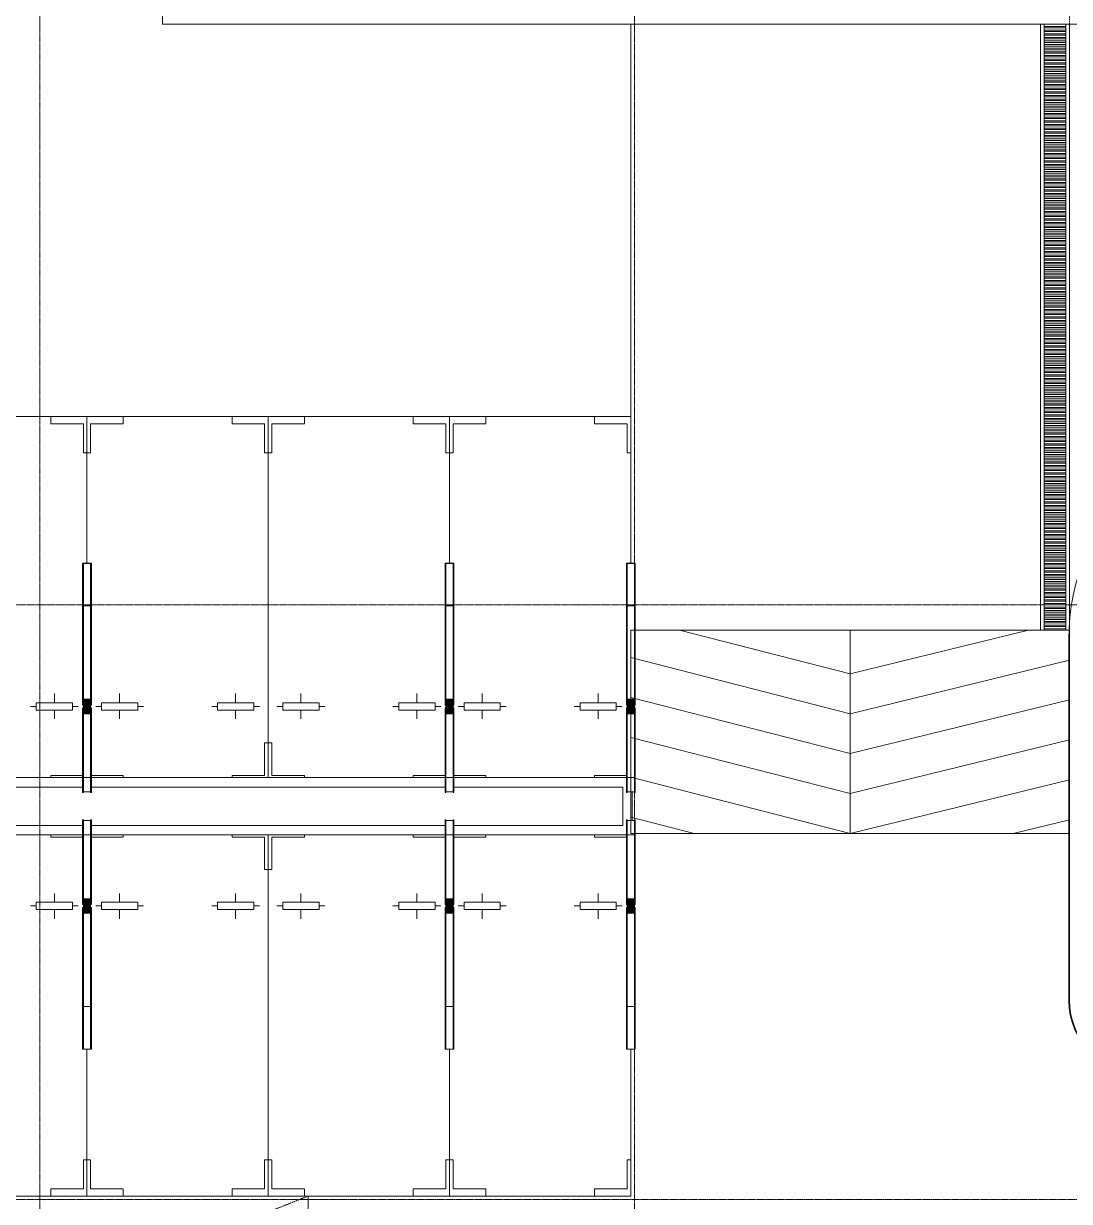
# Model space of a CAD drawing. Header units: millimetres. Extents: x 5356 to 209803, y -16346 to 109894.
# Drawn here: x 83328 to 97753, y 53512 to 69752 of the extents above; entities that cross this region are included whole.
import ezdxf

# ---------------------------------------------------------------- set-up
doc = ezdxf.new("R2010")
doc.units = ezdxf.units.MM
for name, pattern in [('Dash', [6, 3, -3]), ('Grid Line', [22.225, 12.7, -3.175, 3.175, -3.175]), ('IMPORT-Overhead', [3.96875, 2.38125, -1.5875])]:
    doc.linetypes.add(name, pattern=pattern)
for name, color, linetype, lineweight in [('A-AREA-1', 30, 'IMPORT-Overhead', 9), ('A-DETL-THIN', 151, 'Continuous', 9), ('A-FLOR', 192, 'Continuous', 9), ('A-WALL', 113, 'Continuous', 9), ('C-PRKG', 70, 'Continuous', 9), ('C-PRKG-HDLN', 70, 'Dash', 9), ('M-EQPM', 50, 'Continuous', 9), ('S-COLS', 52, 'Continuous', 9), ('S-COLS-3', 9, 'Continuous', 9), ('S-COLS-4', 52, 'Continuous', 18), ('S-GRID-1', 1, 'Grid Line', 9)]:
    doc.layers.add(name, color=color, linetype=linetype, lineweight=lineweight)

# ---------------------------------------------------------------- blocks, each defined once
blk = doc.blocks.new('xe oto1 - xe oto-612721-TKCS_MB ĐỊNH VỊ MỐC TỌA ĐỘ CÔNG TRÌNH')
at = {"layer": 'C-PRKG'}
for p, q in [((-2440, 4950), (-2000, 4950)), ((-2000, 4950), (-2000, 4980)), ((-500, 4980), (-500, 4950)), ((-500, 4950), (-50, 4950)), ((-50, 4950), (-50, 4500)), ((0, 4500), (0, 4980)), ((0, 0), (0, 4980)), ((-50, 4500), (0, 4500)), ((0, 500), (0, 4500)), ((0, 4500), (0, 500)), ((-2050, 4170), (-2050, 4050)), ((-2050, 4170), (-2050, 4050)), ((-450, 4170), (-450, 4050)), ((-450, 4170), (-450, 4050)), ((-2300, 4000), (-2380, 4000)), ((-2300, 4000), (-2380, 4000)), ((-1800, 4050), (-2300, 4050)), ((-2300, 4050), (-2300, 3950)), ((-2300, 3950), (-1800, 3950)), ((-2050, 3950), (-2050, 3820)), ((-2050, 3950), (-2050, 3820)), ((-1800, 3950), (-1800, 4050)), ((-1720, 4000), (-1800, 4000)), ((-1720, 4000), (-1800, 4000)), ((-700, 4000), (-780, 4000)), ((-700, 4000), (-780, 4000)), ((-200, 4050), (-700, 4050)), ((-700, 4050), (-700, 3950)), ((-700, 3950), (-200, 3950)), ((-450, 3950), (-450, 3820)), ((-450, 3950), (-450, 3820)), ((-200, 3950), (-200, 4050)), ((-120, 4000), (-200, 4000)), ((-120, 4000), (-200, 4000)), ((-2500, 2025), (-2500, 0)), ((-2500, 500), (-2500, 2025)), ((-2500, 2025), (-2500, 500)), ((-2450, 500), (-2500, 500)), ((-2500, 500), (-2500, 0)), ((-2450, 100), (-2450, 500)), ((0, 500), (-50, 500)), ((-50, 500), (-50, 100)), ((0, 0), (0, 500)), ((-2500, 0), (-2000, 0)), ((-2500, 0), (0, 0)), ((-2000, 100), (-2450, 100)), ((-2000, 0), (-2000, 100)), ((-500, 100), (-500, 0)), ((-50, 100), (-500, 100)), ((-500, 0), (0, 0))]:
    blk.add_line(p, q, dxfattribs=at)
blk = doc.blocks.new('xe oto1 - xe oto-V166-TKCS_MB ĐỊNH VỊ MỐC TỌA ĐỘ CÔNG TRÌNH')
at = {"layer": 'C-PRKG'}
for p, q in [((-2500, 4980), (-2500, 4500)), ((-2500, 4980), (-2500, 0)), ((-2450, 4500), (-2450, 4950)), ((-2450, 4950), (-2000, 4950)), ((-2000, 4950), (-2000, 4980)), ((-500, 4980), (-500, 4950)), ((-500, 4950), (-60, 4950)), ((-2500, 4500), (-2450, 4500)), ((-2500, 500), (-2500, 4500)), ((-2500, 4500), (-2500, 500)), ((-2050, 4170), (-2050, 4050)), ((-2050, 4170), (-2050, 4050)), ((-450, 4170), (-450, 4050)), ((-450, 4170), (-450, 4050)), ((-2300, 4000), (-2380, 4000)), ((-2300, 4000), (-2380, 4000)), ((-1800, 4050), (-2300, 4050)), ((-2300, 4050), (-2300, 3950)), ((-2300, 3950), (-1800, 3950)), ((-2050, 3950), (-2050, 3820)), ((-2050, 3950), (-2050, 3820)), ((-1800, 3950), (-1800, 4050)), ((-1720, 4000), (-1800, 4000)), ((-1720, 4000), (-1800, 4000)), ((-700, 4000), (-780, 4000)), ((-700, 4000), (-780, 4000)), ((-200, 4050), (-700, 4050)), ((-700, 4050), (-700, 3950)), ((-700, 3950), (-200, 3950)), ((-450, 3950), (-450, 3820)), ((-450, 3950), (-450, 3820)), ((-200, 3950), (-200, 4050)), ((-120, 4000), (-200, 4000)), ((-120, 4000), (-200, 4000)), ((0, 0), (0, 2025)), ((0, 500), (0, 2025)), ((0, 2025), (0, 500)), ((-2450, 500), (-2500, 500)), ((-2500, 500), (-2500, 0)), ((-2450, 100), (-2450, 500)), ((0, 500), (-50, 500)), ((-50, 500), (-50, 100)), ((0, 0), (0, 500)), ((-2500, 0), (-2000, 0)), ((-2500, 0), (0, 0)), ((-2000, 100), (-2450, 100)), ((-2000, 0), (-2000, 100)), ((-500, 100), (-500, 0)), ((-50, 100), (-500, 100)), ((-500, 0), (0, 0))]:
    blk.add_line(p, q, dxfattribs=at)
blk = doc.blocks.new('xe oto1 - xe oto-V167-TKCS_MB ĐỊNH VỊ MỐC TỌA ĐỘ CÔNG TRÌNH')
at = {"layer": 'C-PRKG'}
for p, q in [((-2440, 4950), (-2000, 4950)), ((-2000, 4950), (-2000, 4980)), ((-500, 4980), (-500, 4950)), ((-500, 4950), (-60, 4950)), ((-2050, 4170), (-2050, 4050)), ((-2050, 4170), (-2050, 4050)), ((-450, 4170), (-450, 4050)), ((-450, 4170), (-450, 4050)), ((-2300, 4000), (-2380, 4000)), ((-2300, 4000), (-2380, 4000)), ((-1800, 4050), (-2300, 4050)), ((-2300, 4050), (-2300, 3950)), ((-2300, 3950), (-1800, 3950)), ((-2050, 3950), (-2050, 3820)), ((-2050, 3950), (-2050, 3820)), ((-1800, 3950), (-1800, 4050)), ((-1720, 4000), (-1800, 4000)), ((-1720, 4000), (-1800, 4000)), ((-700, 4000), (-780, 4000)), ((-700, 4000), (-780, 4000)), ((-200, 4050), (-700, 4050)), ((-700, 4050), (-700, 3950)), ((-700, 3950), (-200, 3950)), ((-450, 3950), (-450, 3820)), ((-450, 3950), (-450, 3820)), ((-200, 3950), (-200, 4050)), ((-120, 4000), (-200, 4000)), ((-120, 4000), (-200, 4000)), ((-2500, 2025), (-2500, 0)), ((-2500, 500), (-2500, 2025)), ((-2500, 2025), (-2500, 500)), ((0, 0), (0, 2025)), ((0, 500), (0, 2025)), ((0, 2025), (0, 500)), ((-2450, 500), (-2500, 500)), ((-2500, 500), (-2500, 0)), ((-2450, 100), (-2450, 500)), ((0, 500), (-50, 500)), ((-50, 500), (-50, 100)), ((0, 0), (0, 500)), ((-2500, 0), (-2000, 0)), ((-2500, 0), (0, 0)), ((-2000, 100), (-2450, 100)), ((-2000, 0), (-2000, 100)), ((-500, 100), (-500, 0)), ((-50, 100), (-500, 100)), ((-500, 0), (0, 0))]:
    blk.add_line(p, q, dxfattribs=at)
blk = doc.blocks.new('xe oto1 - xe oto-615462-TKCS_MB ĐỊNH VỊ MỐC TỌA ĐỘ CÔNG TRÌNH')
at = {"layer": 'C-PRKG'}
for p, q in [((-2500, 0), (0, 0)), ((-2500, -2025), (-2500, 0)), ((-500, 0), (0, 0)), ((-500, -100), (-500, 0)), ((0, 0), (0, -500)), ((0, 0), (0, -4980)), ((-2500, 0), (-2000, 0)), ((-2500, -500), (-2500, 0)), ((-2450, -100), (-2450, -500)), ((-2000, -100), (-2450, -100)), ((-2000, 0), (-2000, -100)), ((-50, -100), (-500, -100)), ((-50, -500), (-50, -100)), ((-2450, -500), (-2500, -500)), ((-2500, -500), (-2500, -2025)), ((-2500, -2025), (-2500, -500)), ((0, -500), (-50, -500)), ((0, -500), (0, -4500)), ((0, -4500), (0, -500)), ((-2050, -3950), (-2050, -3820)), ((-2050, -3950), (-2050, -3820)), ((-450, -3950), (-450, -3820)), ((-450, -3950), (-450, -3820)), ((-2300, -4000), (-2380, -4000)), ((-2300, -4000), (-2380, -4000)), ((-2300, -3950), (-1800, -3950)), ((-2300, -4050), (-2300, -3950)), ((-1800, -4050), (-2300, -4050)), ((-2050, -4170), (-2050, -4050)), ((-2050, -4170), (-2050, -4050)), ((-1800, -3950), (-1800, -4050)), ((-1720, -4000), (-1800, -4000)), ((-1720, -4000), (-1800, -4000)), ((-700, -4000), (-780, -4000)), ((-700, -4000), (-780, -4000)), ((-700, -3950), (-200, -3950)), ((-700, -4050), (-700, -3950)), ((-200, -4050), (-700, -4050)), ((-450, -4170), (-450, -4050)), ((-450, -4170), (-450, -4050)), ((-200, -3950), (-200, -4050)), ((-120, -4000), (-200, -4000)), ((-120, -4000), (-200, -4000)), ((-50, -4500), (0, -4500)), ((-50, -4950), (-50, -4500)), ((0, -4500), (0, -4980)), ((-2440, -4950), (-2000, -4950)), ((-2000, -4950), (-2000, -4980)), ((-500, -4950), (-50, -4950)), ((-500, -4980), (-500, -4950))]:
    blk.add_line(p, q, dxfattribs=at)
blk = doc.blocks.new('xe oto1 - xe oto-V168-TKCS_MB ĐỊNH VỊ MỐC TỌA ĐỘ CÔNG TRÌNH')
at = {"layer": 'C-PRKG'}
for p, q in [((-2500, 0), (0, 0)), ((-2500, -4980), (-2500, 0)), ((-500, 0), (0, 0)), ((-500, -100), (-500, 0)), ((0, 0), (0, -500)), ((0, 0), (0, -2025)), ((-2500, 0), (-2000, 0)), ((-2500, -500), (-2500, 0)), ((-2450, -100), (-2450, -500)), ((-2000, -100), (-2450, -100)), ((-2000, 0), (-2000, -100)), ((-50, -100), (-500, -100)), ((-50, -500), (-50, -100)), ((-2450, -500), (-2500, -500)), ((-2500, -500), (-2500, -4500)), ((-2500, -4500), (-2500, -500)), ((0, -500), (-50, -500)), ((0, -500), (0, -2025)), ((0, -2025), (0, -500)), ((-2050, -3950), (-2050, -3820)), ((-2050, -3950), (-2050, -3820)), ((-450, -3950), (-450, -3820)), ((-450, -3950), (-450, -3820)), ((-2300, -4000), (-2380, -4000)), ((-2300, -4000), (-2380, -4000)), ((-2300, -3950), (-1800, -3950)), ((-2300, -4050), (-2300, -3950)), ((-1800, -4050), (-2300, -4050)), ((-2050, -4170), (-2050, -4050)), ((-2050, -4170), (-2050, -4050)), ((-1800, -3950), (-1800, -4050)), ((-1720, -4000), (-1800, -4000)), ((-1720, -4000), (-1800, -4000)), ((-700, -4000), (-780, -4000)), ((-700, -4000), (-780, -4000)), ((-700, -3950), (-200, -3950)), ((-700, -4050), (-700, -3950)), ((-200, -4050), (-700, -4050)), ((-450, -4170), (-450, -4050)), ((-450, -4170), (-450, -4050)), ((-200, -3950), (-200, -4050)), ((-120, -4000), (-200, -4000)), ((-120, -4000), (-200, -4000)), ((-2500, -4500), (-2450, -4500)), ((-2500, -4980), (-2500, -4500)), ((-2450, -4500), (-2450, -4950)), ((-2450, -4950), (-2000, -4950)), ((-2000, -4950), (-2000, -4980)), ((-500, -4950), (-60, -4950)), ((-500, -4980), (-500, -4950))]:
    blk.add_line(p, q, dxfattribs=at)
blk = doc.blocks.new('xe oto1 - xe oto-V169-TKCS_MB ĐỊNH VỊ MỐC TỌA ĐỘ CÔNG TRÌNH')
at = {"layer": 'C-PRKG'}
for p, q in [((-2500, 0), (0, 0)), ((-2500, -2025), (-2500, 0)), ((-500, 0), (0, 0)), ((-500, -100), (-500, 0)), ((0, 0), (0, -500)), ((0, 0), (0, -2025)), ((-2500, 0), (-2000, 0)), ((-2500, -500), (-2500, 0)), ((-2450, -100), (-2450, -500)), ((-2000, -100), (-2450, -100)), ((-2000, 0), (-2000, -100)), ((-50, -100), (-500, -100)), ((-50, -500), (-50, -100)), ((-2450, -500), (-2500, -500)), ((-2500, -500), (-2500, -2025)), ((-2500, -2025), (-2500, -500)), ((0, -500), (-50, -500)), ((0, -500), (0, -2025)), ((0, -2025), (0, -500)), ((-2050, -3950), (-2050, -3820)), ((-2050, -3950), (-2050, -3820)), ((-450, -3950), (-450, -3820)), ((-450, -3950), (-450, -3820)), ((-2300, -4000), (-2380, -4000)), ((-2300, -4000), (-2380, -4000)), ((-2300, -3950), (-1800, -3950)), ((-2300, -4050), (-2300, -3950)), ((-1800, -4050), (-2300, -4050)), ((-2050, -4170), (-2050, -4050)), ((-2050, -4170), (-2050, -4050)), ((-1800, -3950), (-1800, -4050)), ((-1720, -4000), (-1800, -4000)), ((-1720, -4000), (-1800, -4000)), ((-700, -4000), (-780, -4000)), ((-700, -4000), (-780, -4000)), ((-700, -3950), (-200, -3950)), ((-700, -4050), (-700, -3950)), ((-200, -4050), (-700, -4050)), ((-450, -4170), (-450, -4050)), ((-450, -4170), (-450, -4050)), ((-200, -3950), (-200, -4050)), ((-120, -4000), (-200, -4000)), ((-120, -4000), (-200, -4000)), ((-2440, -4950), (-2000, -4950)), ((-2000, -4950), (-2000, -4980)), ((-500, -4950), (-60, -4950)), ((-500, -4980), (-500, -4950))]:
    blk.add_line(p, q, dxfattribs=at)
blk = doc.blocks.new('BAI XE PCCC - BAI XE PCCC-1475173-TKCS_MB ĐỊNH VỊ MỐC TỌA ĐỘ CÔNG TRÌNH')
at = {"layer": 'C-PRKG'}
for p, q in [((15000, 6000), (0, 6000)), ((15000, 10), (15000, 6000))]:
    blk.add_line(p, q, dxfattribs=at)
at = {"layer": 'C-PRKG-HDLN'}
blk.add_line((15000, 6000), (25, 10), dxfattribs=at)
blk = doc.blocks.new('TRỤ ĐỂ XE - TRỤ ĐỂ XE-2599185-TKCS_MB ĐỊNH VỊ MỐC TỌA ĐỘ CÔNG TRÌNH')
at = {"layer": 'S-COLS-3'}
blk.add_hatch(color=256, dxfattribs=at).paths.add_polyline_path([(50, 100), (-50, 100), (-50, -100), (50, -100), (50, 20)])
at = {"layer": 'S-COLS'}
for p, q in [((-60, 961), (-60, 1185)), ((-60, 1185), (-50, 1185)), ((-50, 1185), (-50, 961)), ((-50, 1177), (50, 1177)), ((50, 961), (50, 1185)), ((50, 1185), (60, 1185)), ((60, 1185), (60, 961)), ((50, 978), (-50, 978)), ((-60, 20), (-60, 961)), ((-50, 961), (-60, 961)), ((-50, 961), (-50, 20)), ((50, 20), (50, 961)), ((60, 961), (50, 961)), ((60, 961), (60, 20)), ((-50, 20), (-60, 20)), ((50, 100), (-50, 100)), ((60, 20), (50, 20)), ((-60, -1363), (-60, -20)), ((-50, -20), (-60, -20)), ((-50, -1363), (-50, -20)), ((50, -100), (-50, -100)), ((50, -1363), (50, -20)), ((60, -20), (50, -20)), ((60, -1363), (60, -20)), ((-60, -1966), (-60, -1363)), ((-50, -1363), (-60, -1363)), ((-50, -1966), (-50, -1363)), ((-50, -1388), (50, -1388)), ((50, -1966), (50, -1363)), ((60, -1363), (50, -1363)), ((60, -1966), (60, -1363)), ((-50, -1966), (-60, -1966)), ((-60, -1966), (-60, -1975)), ((-60, -1975), (60, -1975)), ((-50, -1974), (-50, -1966)), ((-50, -1974), (50, -1974)), ((60, -1966), (50, -1966)), ((50, -1974), (50, -1966)), ((60, -1975), (60, -1966))]:
    blk.add_line(p, q, dxfattribs=at)
at = {"layer": 'S-COLS-4'}
for p, q in [((-50, 20), (-50, -20)), ((50, -20), (50, 20))]:
    blk.add_line(p, q, dxfattribs=at)
blk = doc.blocks.new('TRỤ ĐỂ XE - TRỤ ĐỂ XE-2599187-TKCS_MB ĐỊNH VỊ MỐC TỌA ĐỘ CÔNG TRÌNH')
at = {"layer": 'S-COLS-3'}
blk.add_hatch(color=256, dxfattribs=at).paths.add_polyline_path([(-50, 100), (-50, -100), (50, -100), (50, 100)])
at = {"layer": 'S-COLS'}
for p, q in [((60, 1975), (-60, 1975)), ((-60, 1975), (-60, 1966)), ((-60, 1966), (-50, 1966)), ((-60, 1363), (-60, 1966)), ((50, 1974), (-50, 1974)), ((-50, 1966), (-50, 1974)), ((-50, 1363), (-50, 1966)), ((50, 1966), (50, 1974)), ((50, 1966), (60, 1966)), ((50, 1363), (50, 1966)), ((60, 1966), (60, 1975)), ((60, 1363), (60, 1966)), ((-60, 1363), (-50, 1363)), ((-60, 20), (-60, 1363)), ((50, 1388), (-50, 1388)), ((-50, 20), (-50, 1363)), ((50, 1363), (60, 1363)), ((50, 20), (50, 1363)), ((60, 20), (60, 1363)), ((-60, 20), (-50, 20)), ((-50, 100), (50, 100)), ((50, 20), (60, 20)), ((-60, -961), (-60, -20)), ((-60, -20), (-50, -20)), ((-50, -20), (-50, -961)), ((-50, -100), (50, -100)), ((50, -961), (50, -20)), ((50, -20), (60, -20)), ((60, -20), (60, -961)), ((-60, -1185), (-60, -961)), ((-60, -961), (-50, -961)), ((-50, -961), (-50, -1185)), ((50, -1185), (50, -961)), ((50, -961), (60, -961)), ((60, -961), (60, -1185)), ((-50, -978), (50, -978)), ((-50, -1185), (-60, -1185)), ((50, -1177), (-50, -1177)), ((60, -1185), (50, -1185))]:
    blk.add_line(p, q, dxfattribs=at)
at = {"layer": 'S-COLS-4'}
for p, q in [((-50, -20), (-50, 20)), ((50, 20), (50, -20))]:
    blk.add_line(p, q, dxfattribs=at)
blk = doc.blocks.new('THOAT NUOC 300 - w300-4726151-TKCS_MB ĐỊNH VỊ MỐC TỌA ĐỘ CÔNG TRÌNH')
at = {"layer": 'M-EQPM'}
for p, q in [((-4187, 150), (-4187, 200)), ((4167, 200), (-4187, 200)), ((-4187, -150), (-4187, 150)), ((-4167, 150), (-4187, 150)), ((-4187, 150), (4167, 150)), ((-4167, 150), (-4167, -150)), ((-4137, -150), (-4137, 150)), ((-4117, 150), (-4137, 150)), ((-4117, 150), (-4117, -150)), ((-4087, -150), (-4087, 150)), ((-4067, 150), (-4087, 150)), ((-4067, 150), (-4067, -150)), ((-4037, -150), (-4037, 150)), ((-4017, 150), (-4037, 150)), ((-4017, 150), (-4017, -150)), ((-3987, -150), (-3987, 150)), ((-3967, 150), (-3987, 150)), ((-3967, 150), (-3967, -150)), ((-3937, -150), (-3937, 150)), ((-3917, 150), (-3937, 150)), ((-3917, 150), (-3917, -150)), ((-3887, -150), (-3887, 150)), ((-3867, 150), (-3887, 150)), ((-3867, 150), (-3867, -150)), ((-3837, -150), (-3837, 150)), ((-3817, 150), (-3837, 150)), ((-3817, 150), (-3817, -150)), ((-3787, -150), (-3787, 150)), ((-3767, 150), (-3787, 150)), ((-3767, 150), (-3767, -150)), ((-3737, -150), (-3737, 150)), ((-3717, 150), (-3737, 150)), ((-3717, 150), (-3717, -150)), ((-3687, -150), (-3687, 150)), ((-3667, 150), (-3687, 150)), ((-3667, 150), (-3667, -150)), ((-3637, -150), (-3637, 150)), ((-3617, 150), (-3637, 150)), ((-3617, 150), (-3617, -150)), ((-3587, -150), (-3587, 150)), ((-3567, 150), (-3587, 150)), ((-3567, 150), (-3567, -150)), ((-3537, -150), (-3537, 150)), ((-3517, 150), (-3537, 150)), ((-3517, 150), (-3517, -150)), ((-3487, -150), (-3487, 150)), ((-3467, 150), (-3487, 150)), ((-3467, 150), (-3467, -150)), ((-3437, -150), (-3437, 150)), ((-3417, 150), (-3437, 150)), ((-3417, 150), (-3417, -150)), ((-3387, -150), (-3387, 150)), ((-3367, 150), (-3387, 150)), ((-3367, 150), (-3367, -150)), ((-3337, -150), (-3337, 150)), ((-3317, 150), (-3337, 150)), ((-3317, 150), (-3317, -150)), ((-3287, -150), (-3287, 150)), ((-3267, 150), (-3287, 150)), ((-3267, 150), (-3267, -150)), ((-3237, -150), (-3237, 150)), ((-3217, 150), (-3237, 150)), ((-3217, 150), (-3217, -150)), ((-3187, -150), (-3187, 150)), ((-3167, 150), (-3187, 150)), ((-3167, 150), (-3167, -150)), ((-3137, -150), (-3137, 150)), ((-3117, 150), (-3137, 150)), ((-3117, 150), (-3117, -150)), ((-3087, -150), (-3087, 150)), ((-3067, 150), (-3087, 150)), ((-3067, 150), (-3067, -150)), ((-3037, -150), (-3037, 150)), ((-3017, 150), (-3037, 150)), ((-3017, 150), (-3017, -150)), ((-2987, -150), (-2987, 150)), ((-2967, 150), (-2987, 150)), ((-2967, 150), (-2967, -150)), ((-2937, -150), (-2937, 150)), ((-2917, 150), (-2937, 150)), ((-2917, 150), (-2917, -150)), ((-2887, -150), (-2887, 150)), ((-2867, 150), (-2887, 150)), ((-2867, 150), (-2867, -150)), ((-2836, -150), (-2836, 150)), ((-2816, 150), (-2836, 150)), ((-2816, 150), (-2816, -150)), ((-2786, -150), (-2786, 150)), ((-2766, 150), (-2786, 150)), ((-2766, 150), (-2766, -150)), ((-2736, -150), (-2736, 150)), ((-2716, 150), (-2736, 150)), ((-2716, 150), (-2716, -150)), ((-2686, -150), (-2686, 150)), ((-2666, 150), (-2686, 150)), ((-2666, 150), (-2666, -150)), ((-2636, -150), (-2636, 150)), ((-2616, 150), (-2636, 150)), ((-2616, 150), (-2616, -150)), ((-2586, -150), (-2586, 150)), ((-2566, 150), (-2586, 150)), ((-2566, 150), (-2566, -150)), ((-2536, -150), (-2536, 150)), ((-2516, 150), (-2536, 150)), ((-2516, 150), (-2516, -150)), ((-2486, -150), (-2486, 150)), ((-2466, 150), (-2486, 150)), ((-2466, 150), (-2466, -150)), ((-2436, -150), (-2436, 150)), ((-2416, 150), (-2436, 150)), ((-2416, 150), (-2416, -150)), ((-2386, -150), (-2386, 150)), ((-2366, 150), (-2386, 150)), ((-2366, 150), (-2366, -150)), ((-2336, -150), (-2336, 150)), ((-2316, 150), (-2336, 150)), ((-2316, 150), (-2316, -150)), ((-2286, -150), (-2286, 150)), ((-2266, 150), (-2286, 150)), ((-2266, 150), (-2266, -150)), ((-2236, -150), (-2236, 150)), ((-2216, 150), (-2236, 150)), ((-2216, 150), (-2216, -150)), ((-2186, -150), (-2186, 150)), ((-2166, 150), (-2186, 150)), ((-2166, 150), (-2166, -150)), ((-2136, -150), (-2136, 150)), ((-2116, 150), (-2136, 150)), ((-2116, 150), (-2116, -150)), ((-2086, -150), (-2086, 150)), ((-2066, 150), (-2086, 150)), ((-2066, 150), (-2066, -150)), ((-2036, -150), (-2036, 150)), ((-2016, 150), (-2036, 150)), ((-2016, 150), (-2016, -150)), ((-1986, -150), (-1986, 150)), ((-1966, 150), (-1986, 150)), ((-1966, 150), (-1966, -150)), ((-1936, -150), (-1936, 150)), ((-1916, 150), (-1936, 150)), ((-1916, 150), (-1916, -150)), ((-1886, -150), (-1886, 150)), ((-1866, 150), (-1886, 150)), ((-1866, 150), (-1866, -150)), ((-1836, -150), (-1836, 150)), ((-1816, 150), (-1836, 150)), ((-1816, 150), (-1816, -150)), ((-1786, -150), (-1786, 150)), ((-1766, 150), (-1786, 150)), ((-1766, 150), (-1766, -150)), ((-1736, -150), (-1736, 150)), ((-1716, 150), (-1736, 150)), ((-1716, 150), (-1716, -150)), ((-1686, -150), (-1686, 150)), ((-1666, 150), (-1686, 150)), ((-1666, 150), (-1666, -150)), ((-1636, -150), (-1636, 150)), ((-1616, 150), (-1636, 150)), ((-1616, 150), (-1616, -150)), ((-1586, -150), (-1586, 150)), ((-1566, 150), (-1586, 150)), ((-1566, 150), (-1566, -150)), ((-1536, -150), (-1536, 150)), ((-1516, 150), (-1536, 150)), ((-1516, 150), (-1516, -150)), ((-1486, -150), (-1486, 150)), ((-1466, 150), (-1486, 150)), ((-1466, 150), (-1466, -150)), ((-1436, -150), (-1436, 150)), ((-1416, 150), (-1436, 150)), ((-1416, 150), (-1416, -150)), ((-1386, -150), (-1386, 150)), ((-1366, 150), (-1386, 150)), ((-1366, 150), (-1366, -150)), ((-1336, -150), (-1336, 150)), ((-1316, 150), (-1336, 150)), ((-1316, 150), (-1316, -150)), ((-1286, -150), (-1286, 150)), ((-1266, 150), (-1286, 150)), ((-1266, 150), (-1266, -150)), ((-1236, -150), (-1236, 150)), ((-1216, 150), (-1236, 150)), ((-1216, 150), (-1216, -150)), ((-1186, -150), (-1186, 150)), ((-1166, 150), (-1186, 150)), ((-1166, 150), (-1166, -150)), ((-1136, -150), (-1136, 150)), ((-1116, 150), (-1136, 150)), ((-1116, 150), (-1116, -150)), ((-1086, -150), (-1086, 150)), ((-1066, 150), (-1086, 150)), ((-1066, 150), (-1066, -150)), ((-1036, -150), (-1036, 150)), ((-1016, 150), (-1036, 150)), ((-1016, 150), (-1016, -150)), ((-986, -150), (-986, 150)), ((-966, 150), (-986, 150)), ((-966, 150), (-966, -150)), ((-935, -150), (-935, 150)), ((-915, 150), (-935, 150)), ((-915, 150), (-915, -150)), ((-885, -150), (-885, 150)), ((-865, 150), (-885, 150)), ((-865, 150), (-865, -150)), ((-835, -150), (-835, 150)), ((-815, 150), (-835, 150)), ((-815, 150), (-815, -150)), ((-785, -150), (-785, 150)), ((-765, 150), (-785, 150)), ((-765, 150), (-765, -150)), ((-735, -150), (-735, 150)), ((-715, 150), (-735, 150)), ((-715, 150), (-715, -150)), ((-685, -150), (-685, 150)), ((-665, 150), (-685, 150)), ((-665, 150), (-665, -150)), ((-635, -150), (-635, 150)), ((-615, 150), (-635, 150)), ((-615, 150), (-615, -150)), ((-585, -150), (-585, 150)), ((-565, 150), (-585, 150)), ((-565, 150), (-565, -150)), ((-535, -150), (-535, 150)), ((-515, 150), (-535, 150)), ((-515, 150), (-515, -150)), ((-485, -150), (-485, 150)), ((-465, 150), (-485, 150)), ((-465, 150), (-465, -150)), ((-435, -150), (-435, 150)), ((-415, 150), (-435, 150)), ((-415, 150), (-415, -150)), ((-385, -150), (-385, 150)), ((-365, 150), (-385, 150)), ((-365, 150), (-365, -150)), ((-335, -150), (-335, 150)), ((-315, 150), (-335, 150)), ((-315, 150), (-315, -150)), ((-285, -150), (-285, 150)), ((-265, 150), (-285, 150)), ((-265, 150), (-265, -150)), ((-235, -150), (-235, 150)), ((-215, 150), (-235, 150)), ((-215, 150), (-215, -150)), ((-185, -150), (-185, 150)), ((-165, 150), (-185, 150)), ((-165, 150), (-165, -150)), ((-135, -150), (-135, 150)), ((-115, 150), (-135, 150)), ((-115, 150), (-115, -150)), ((-85, -150), (-85, 150)), ((-65, 150), (-85, 150)), ((-65, 150), (-65, -150)), ((-35, -150), (-35, 150)), ((-15, 150), (-35, 150)), ((-15, 150), (-15, -150)), ((15, -150), (15, 150)), ((35, 150), (15, 150)), ((35, 150), (35, -150)), ((65, -150), (65, 150)), ((85, 150), (65, 150)), ((85, 150), (85, -150)), ((115, -150), (115, 150)), ((135, 150), (115, 150)), ((135, 150), (135, -150)), ((165, -150), (165, 150)), ((185, 150), (165, 150)), ((185, 150), (185, -150)), ((215, -150), (215, 150)), ((235, 150), (215, 150)), ((235, 150), (235, -150)), ((265, -150), (265, 150)), ((285, 150), (265, 150)), ((285, 150), (285, -150)), ((315, -150), (315, 150)), ((335, 150), (315, 150)), ((335, 150), (335, -150)), ((365, -150), (365, 150)), ((385, 150), (365, 150)), ((385, 150), (385, -150)), ((415, -150), (415, 150)), ((435, 150), (415, 150)), ((435, 150), (435, -150)), ((465, -150), (465, 150)), ((485, 150), (465, 150)), ((485, 150), (485, -150)), ((515, -150), (515, 150)), ((535, 150), (515, 150)), ((535, 150), (535, -150)), ((565, -150), (565, 150)), ((585, 150), (565, 150)), ((585, 150), (585, -150)), ((615, -150), (615, 150)), ((635, 150), (615, 150)), ((635, 150), (635, -150)), ((665, -150), (665, 150)), ((685, 150), (665, 150)), ((685, 150), (685, -150)), ((715, -150), (715, 150)), ((735, 150), (715, 150)), ((735, 150), (735, -150)), ((765, -150), (765, 150)), ((785, 150), (765, 150)), ((785, 150), (785, -150)), ((815, -150), (815, 150)), ((835, 150), (815, 150)), ((835, 150), (835, -150)), ((865, -150), (865, 150)), ((885, 150), (865, 150)), ((885, 150), (885, -150)), ((915, -150), (915, 150)), ((935, 150), (915, 150)), ((935, 150), (935, -150)), ((966, -150), (966, 150)), ((986, 150), (966, 150)), ((986, 150), (986, -150)), ((1016, -150), (1016, 150)), ((1036, 150), (1016, 150)), ((1036, 150), (1036, -150)), ((1066, -150), (1066, 150)), ((1086, 150), (1066, 150)), ((1086, 150), (1086, -150)), ((1116, -150), (1116, 150)), ((1136, 150), (1116, 150)), ((1136, 150), (1136, -150)), ((1166, -150), (1166, 150)), ((1186, 150), (1166, 150)), ((1186, 150), (1186, -150)), ((1216, -150), (1216, 150)), ((1236, 150), (1216, 150)), ((1236, 150), (1236, -150)), ((1266, -150), (1266, 150)), ((1286, 150), (1266, 150)), ((1286, 150), (1286, -150)), ((1316, -150), (1316, 150)), ((1336, 150), (1316, 150)), ((1336, 150), (1336, -150)), ((1366, -150), (1366, 150)), ((1386, 150), (1366, 150)), ((1386, 150), (1386, -150)), ((1416, -150), (1416, 150)), ((1436, 150), (1416, 150)), ((1436, 150), (1436, -150)), ((1466, -150), (1466, 150)), ((1486, 150), (1466, 150)), ((1486, 150), (1486, -150)), ((1516, -150), (1516, 150)), ((1536, 150), (1516, 150)), ((1536, 150), (1536, -150)), ((1566, -150), (1566, 150)), ((1586, 150), (1566, 150)), ((1586, 150), (1586, -150)), ((1616, -150), (1616, 150)), ((1636, 150), (1616, 150)), ((1636, 150), (1636, -150)), ((1666, -150), (1666, 150)), ((1686, 150), (1666, 150)), ((1686, 150), (1686, -150)), ((1716, -150), (1716, 150)), ((1736, 150), (1716, 150)), ((1736, 150), (1736, -150)), ((1766, -150), (1766, 150)), ((1786, 150), (1766, 150)), ((1786, 150), (1786, -150)), ((1816, -150), (1816, 150)), ((1836, 150), (1816, 150)), ((1836, 150), (1836, -150)), ((1866, -150), (1866, 150)), ((1886, 150), (1866, 150)), ((1886, 150), (1886, -150)), ((1916, -150), (1916, 150)), ((1936, 150), (1916, 150)), ((1936, 150), (1936, -150)), ((1966, -150), (1966, 150)), ((1986, 150), (1966, 150)), ((1986, 150), (1986, -150)), ((2016, -150), (2016, 150)), ((2036, 150), (2016, 150)), ((2036, 150), (2036, -150)), ((2066, -150), (2066, 150)), ((2086, 150), (2066, 150)), ((2086, 150), (2086, -150)), ((2116, -150), (2116, 150)), ((2136, 150), (2116, 150)), ((2136, 150), (2136, -150)), ((2166, -150), (2166, 150)), ((2186, 150), (2166, 150)), ((2186, 150), (2186, -150)), ((2216, -150), (2216, 150)), ((2236, 150), (2216, 150)), ((2236, 150), (2236, -150)), ((2266, -150), (2266, 150)), ((2286, 150), (2266, 150)), ((2286, 150), (2286, -150)), ((2316, -150), (2316, 150)), ((2336, 150), (2316, 150)), ((2336, 150), (2336, -150)), ((2366, -150), (2366, 150)), ((2386, 150), (2366, 150)), ((2386, 150), (2386, -150)), ((2416, -150), (2416, 150)), ((2436, 150), (2416, 150)), ((2436, 150), (2436, -150)), ((2466, -150), (2466, 150)), ((2486, 150), (2466, 150)), ((2486, 150), (2486, -150)), ((2516, -150), (2516, 150)), ((2536, 150), (2516, 150)), ((2536, 150), (2536, -150)), ((2566, -150), (2566, 150)), ((2586, 150), (2566, 150)), ((2586, 150), (2586, -150)), ((2616, -150), (2616, 150)), ((2636, 150), (2616, 150)), ((2636, 150), (2636, -150)), ((2666, -150), (2666, 150)), ((2686, 150), (2666, 150)), ((2686, 150), (2686, -150)), ((2716, -150), (2716, 150)), ((2736, 150), (2716, 150)), ((2736, 150), (2736, -150)), ((2766, -150), (2766, 150)), ((2786, 150), (2766, 150)), ((2786, 150), (2786, -150)), ((2816, -150), (2816, 150)), ((2836, 150), (2816, 150)), ((2836, 150), (2836, -150)), ((2867, -150), (2867, 150)), ((2887, 150), (2867, 150)), ((2887, 150), (2887, -150)), ((2917, -150), (2917, 150)), ((2937, 150), (2917, 150)), ((2937, 150), (2937, -150)), ((2967, -150), (2967, 150)), ((2987, 150), (2967, 150)), ((2987, 150), (2987, -150)), ((3017, -150), (3017, 150)), ((3037, 150), (3017, 150)), ((3037, 150), (3037, -150)), ((3067, -150), (3067, 150)), ((3087, 150), (3067, 150)), ((3087, 150), (3087, -150)), ((3117, -150), (3117, 150)), ((3137, 150), (3117, 150)), ((3137, 150), (3137, -150)), ((3167, -150), (3167, 150)), ((3187, 150), (3167, 150)), ((3187, 150), (3187, -150)), ((3217, -150), (3217, 150)), ((3237, 150), (3217, 150)), ((3237, 150), (3237, -150)), ((3267, -150), (3267, 150)), ((3287, 150), (3267, 150)), ((3287, 150), (3287, -150)), ((3317, -150), (3317, 150)), ((3337, 150), (3317, 150)), ((3337, 150), (3337, -150)), ((3367, -150), (3367, 150)), ((3387, 150), (3367, 150)), ((3387, 150), (3387, -150)), ((3417, -150), (3417, 150)), ((3437, 150), (3417, 150)), ((3437, 150), (3437, -150)), ((3467, -150), (3467, 150)), ((3487, 150), (3467, 150)), ((3487, 150), (3487, -150)), ((3517, -150), (3517, 150)), ((3537, 150), (3517, 150)), ((3537, 150), (3537, -150)), ((3567, -150), (3567, 150)), ((3587, 150), (3567, 150)), ((3587, 150), (3587, -150)), ((3617, -150), (3617, 150)), ((3637, 150), (3617, 150)), ((3637, 150), (3637, -150)), ((3667, -150), (3667, 150)), ((3687, 150), (3667, 150)), ((3687, 150), (3687, -150)), ((3717, -150), (3717, 150)), ((3737, 150), (3717, 150)), ((3737, 150), (3737, -150)), ((3767, -150), (3767, 150)), ((3787, 150), (3767, 150)), ((3787, 150), (3787, -150)), ((3817, -150), (3817, 150)), ((3837, 150), (3817, 150)), ((3837, 150), (3837, -150)), ((3867, -150), (3867, 150)), ((3887, 150), (3867, 150)), ((3887, 150), (3887, -150)), ((3917, -150), (3917, 150)), ((3937, 150), (3917, 150)), ((3937, 150), (3937, -150)), ((3967, -150), (3967, 150)), ((3987, 150), (3967, 150)), ((3987, 150), (3987, -150)), ((4017, -150), (4017, 150)), ((4037, 150), (4017, 150)), ((4037, 150), (4037, -150)), ((4067, -150), (4067, 150)), ((4087, 150), (4067, 150)), ((4087, 150), (4087, -150)), ((4117, -150), (4117, 150)), ((4137, 150), (4117, 150)), ((4137, 150), (4137, -150)), ((-4187, -150), (-4167, -150)), ((-4187, -194), (-4187, -150)), ((-4187, -150), (4167, -150)), ((-4137, -150), (-4117, -150)), ((-4087, -150), (-4067, -150)), ((-4037, -150), (-4017, -150)), ((-3987, -150), (-3967, -150)), ((-3937, -150), (-3917, -150)), ((-3887, -150), (-3867, -150)), ((-3837, -150), (-3817, -150)), ((-3787, -150), (-3767, -150)), ((-3737, -150), (-3717, -150)), ((-3687, -150), (-3667, -150)), ((-3637, -150), (-3617, -150)), ((-3587, -150), (-3567, -150)), ((-3537, -150), (-3517, -150)), ((-3487, -150), (-3467, -150)), ((-3437, -150), (-3417, -150)), ((-3387, -150), (-3367, -150)), ((-3337, -150), (-3317, -150)), ((-3287, -150), (-3267, -150)), ((-3237, -150), (-3217, -150)), ((-3187, -150), (-3167, -150)), ((-3137, -150), (-3117, -150)), ((-3087, -150), (-3067, -150)), ((-3037, -150), (-3017, -150)), ((-2987, -150), (-2967, -150)), ((-2937, -150), (-2917, -150)), ((-2887, -150), (-2867, -150)), ((-2836, -150), (-2816, -150)), ((-2786, -150), (-2766, -150)), ((-2736, -150), (-2716, -150)), ((-2686, -150), (-2666, -150)), ((-2636, -150), (-2616, -150)), ((-2586, -150), (-2566, -150)), ((-2536, -150), (-2516, -150)), ((-2486, -150), (-2466, -150)), ((-2436, -150), (-2416, -150)), ((-2386, -150), (-2366, -150)), ((-2336, -150), (-2316, -150)), ((-2286, -150), (-2266, -150)), ((-2236, -150), (-2216, -150)), ((-2186, -150), (-2166, -150)), ((-2136, -150), (-2116, -150)), ((-2086, -150), (-2066, -150)), ((-2036, -150), (-2016, -150)), ((-1986, -150), (-1966, -150)), ((-1936, -150), (-1916, -150)), ((-1886, -150), (-1866, -150)), ((-1836, -150), (-1816, -150)), ((-1786, -150), (-1766, -150)), ((-1736, -150), (-1716, -150)), ((-1686, -150), (-1666, -150)), ((-1636, -150), (-1616, -150)), ((-1586, -150), (-1566, -150)), ((-1536, -150), (-1516, -150)), ((-1486, -150), (-1466, -150)), ((-1436, -150), (-1416, -150)), ((-1386, -150), (-1366, -150)), ((-1336, -150), (-1316, -150)), ((-1286, -150), (-1266, -150)), ((-1236, -150), (-1216, -150)), ((-1186, -150), (-1166, -150)), ((-1136, -150), (-1116, -150)), ((-1086, -150), (-1066, -150)), ((-1036, -150), (-1016, -150)), ((-986, -150), (-966, -150)), ((-935, -150), (-915, -150)), ((-885, -150), (-865, -150)), ((-835, -150), (-815, -150)), ((-785, -150), (-765, -150)), ((-735, -150), (-715, -150)), ((-685, -150), (-665, -150)), ((-635, -150), (-615, -150)), ((-585, -150), (-565, -150)), ((-535, -150), (-515, -150)), ((-485, -150), (-465, -150)), ((-435, -150), (-415, -150)), ((-385, -150), (-365, -150)), ((-335, -150), (-315, -150)), ((-285, -150), (-265, -150)), ((-235, -150), (-215, -150)), ((-185, -150), (-165, -150)), ((-135, -150), (-115, -150)), ((-85, -150), (-65, -150)), ((-35, -150), (-15, -150)), ((15, -150), (35, -150)), ((65, -150), (85, -150)), ((115, -150), (135, -150)), ((165, -150), (185, -150)), ((215, -150), (235, -150)), ((265, -150), (285, -150)), ((315, -150), (335, -150)), ((365, -150), (385, -150)), ((415, -150), (435, -150)), ((465, -150), (485, -150)), ((515, -150), (535, -150)), ((565, -150), (585, -150)), ((615, -150), (635, -150)), ((665, -150), (685, -150)), ((715, -150), (735, -150)), ((765, -150), (785, -150)), ((815, -150), (835, -150)), ((865, -150), (885, -150)), ((915, -150), (935, -150)), ((966, -150), (986, -150)), ((1016, -150), (1036, -150)), ((1066, -150), (1086, -150)), ((1116, -150), (1136, -150)), ((1166, -150), (1186, -150)), ((1216, -150), (1236, -150)), ((1266, -150), (1286, -150)), ((1316, -150), (1336, -150)), ((1366, -150), (1386, -150)), ((1416, -150), (1436, -150)), ((1466, -150), (1486, -150)), ((1516, -150), (1536, -150)), ((1566, -150), (1586, -150)), ((1616, -150), (1636, -150)), ((1666, -150), (1686, -150)), ((1716, -150), (1736, -150)), ((1766, -150), (1786, -150)), ((1816, -150), (1836, -150)), ((1866, -150), (1886, -150)), ((1916, -150), (1936, -150)), ((1966, -150), (1986, -150)), ((2016, -150), (2036, -150)), ((2066, -150), (2086, -150)), ((2116, -150), (2136, -150)), ((2166, -150), (2186, -150)), ((2216, -150), (2236, -150)), ((2266, -150), (2286, -150)), ((2316, -150), (2336, -150)), ((2366, -150), (2386, -150)), ((2416, -150), (2436, -150)), ((2466, -150), (2486, -150)), ((2516, -150), (2536, -150)), ((2566, -150), (2586, -150)), ((2616, -150), (2636, -150)), ((2666, -150), (2686, -150)), ((2716, -150), (2736, -150)), ((2766, -150), (2786, -150)), ((2816, -150), (2836, -150)), ((2867, -150), (2887, -150)), ((2917, -150), (2937, -150)), ((2967, -150), (2987, -150)), ((3017, -150), (3037, -150)), ((3067, -150), (3087, -150)), ((3117, -150), (3137, -150)), ((3167, -150), (3187, -150)), ((3217, -150), (3237, -150)), ((3267, -150), (3287, -150)), ((3317, -150), (3337, -150)), ((3367, -150), (3387, -150)), ((3417, -150), (3437, -150)), ((3467, -150), (3487, -150)), ((3517, -150), (3537, -150)), ((3567, -150), (3587, -150)), ((3617, -150), (3637, -150)), ((3667, -150), (3687, -150)), ((3717, -150), (3737, -150)), ((3767, -150), (3787, -150)), ((3817, -150), (3837, -150)), ((3867, -150), (3887, -150)), ((3917, -150), (3937, -150)), ((3967, -150), (3987, -150)), ((4017, -150), (4037, -150)), ((4067, -150), (4087, -150)), ((4117, -150), (4137, -150)), ((4167, -200), (-4084, -200))]:
    blk.add_line(p, q, dxfattribs=at)

msp = doc.modelspace()

# ---------------------------------------------------------------- linework, layer by layer
at = {"layer": 'A-AREA-1'}
msp.add_line((97752.6, 61387.5), (97752.6, 73436.3), dxfattribs=at)
at = {"layer": 'A-DETL-THIN'}
for p, q in [((91702.6, 61387.5), (97752.6, 61387.5)), ((91702.6, 58586.3), (91702.6, 61387.5)), ((94727.6, 60786.3), (92375.5, 61387.5)), ((94727.6, 61387.5), (94727.6, 58586.3)), ((94727.6, 60786.3), (97187.6, 61387.5)), ((97752.6, 61387.5), (97752.6, 58586.3)), ((94727.6, 60236.3), (91702.6, 61009.6)), ((94727.6, 60236.3), (97752.6, 60975.6)), ((94727.6, 59686.3), (91702.6, 60459.6)), ((94727.6, 59686.3), (97752.6, 60425.6)), ((94727.6, 59136.3), (91702.6, 59909.6)), ((94727.6, 59136.3), (97752.6, 59875.6)), ((94727.6, 58586.3), (91702.6, 59359.6)), ((94727.6, 58586.3), (97752.6, 59325.6)), ((92575.8, 58586.3), (91702.6, 58809.6)), ((96978.1, 58586.3), (97752.6, 58775.6)), ((97752.6, 58586.3), (91702.6, 58586.3))]:
    msp.add_line(p, q, dxfattribs=at)
at = {"layer": 'A-FLOR'}
for p, q in [((85242.6, 69741.9), (85242.6, 74936.3)), ((85242.6, 69741.9), (97852.6, 69741.9)), ((91702.6, 64335.3), (91702.6, 69741.9)), ((91702.6, 69741.9), (91702.6, 64335.3)), ((97402.6, 61387.5), (97402.6, 69741.9)), ((97702.6, 69741.9), (97702.6, 61387.5)), ((97752.6, 61490.5), (97752.6, 69741.9)), ((91702.6, 62310.2), (91702.6, 63835.3)), ((91702.6, 63835.3), (91702.6, 62310.2)), ((91762.6, 61387.5), (97746.6, 61387.5)), ((84142.6, 59355.3), (79262.6, 59355.3)), ((89142.6, 59355.3), (84262.6, 59355.3)), ((91642.6, 59355.3), (89262.6, 59355.3)), ((79262.6, 59225.3), (84142.6, 59225.3)), ((84262.6, 59225.3), (89142.6, 59225.3)), ((89262.6, 59225.3), (91592.6, 59225.3)), ((91592.6, 59225.3), (91592.6, 58696.3)), ((91722.6, 58763.8), (91722.6, 59157.9)), ((84142.6, 58696.3), (79262.6, 58696.3)), ((89142.6, 58696.3), (84262.6, 58696.3)), ((91592.6, 58696.3), (89262.6, 58696.3)), ((79262.6, 58566.3), (84142.6, 58566.3)), ((84262.6, 58566.3), (89142.6, 58566.3)), ((89262.6, 58566.3), (91642.6, 58566.3)), ((91762.6, 58586.3), (97742.6, 58586.3))]:
    msp.add_line(p, q, dxfattribs=at)
at = {"layer": 'A-WALL'}
for p, q in [((97742.6, 56286.3), (97742.6, 61258.6)), ((97752.6, 56286.3), (97752.6, 61258.6))]:
    msp.add_line(p, q, dxfattribs=at)
for centre, radius, start, end in [((100752.6, 61258.6), 3010, 90, 180), ((98752.6, 56286.3), 1010, 180, 270), ((98752.6, 56286.3), 1000, 180, 270), ((98752.6, 56286.3), 1000, 180, 270)]:
    msp.add_arc(centre, radius, start, end, dxfattribs=at)
at = {"layer": 'S-GRID-1'}
for p, q in [((83552.6, 20960.6), (83552.6, 80482.7)), ((91752.6, 20960.6), (91752.6, 80482.7)), ((131551.8, 61736.9), (29351.8, 61736.9)), ((131551.8, 53536.9), (29351.8, 53536.9))]:
    msp.add_line(p, q, dxfattribs=at)

# ---------------------------------------------------------------- block references
at = {"layer": 'C-PRKG'}
for name, p in [('xe oto1 - xe oto-V168-TKCS_MB ĐỊNH VỊ MỐC TỌA ĐỘ CÔNG TRÌNH', (84202.6, 64335.3)), ('xe oto1 - xe oto-615462-TKCS_MB ĐỊNH VỊ MỐC TỌA ĐỘ CÔNG TRÌNH', (86702.6, 64335.3)), ('xe oto1 - xe oto-V168-TKCS_MB ĐỊNH VỊ MỐC TỌA ĐỘ CÔNG TRÌNH', (89202.6, 64335.3)), ('xe oto1 - xe oto-V169-TKCS_MB ĐỊNH VỊ MỐC TỌA ĐỘ CÔNG TRÌNH', (91702.6, 64335.3)), ('xe oto1 - xe oto-V166-TKCS_MB ĐỊNH VỊ MỐC TỌA ĐỘ CÔNG TRÌNH', (84202.6, 53586.3)), ('xe oto1 - xe oto-612721-TKCS_MB ĐỊNH VỊ MỐC TỌA ĐỘ CÔNG TRÌNH', (86702.6, 53586.3)), ('xe oto1 - xe oto-V166-TKCS_MB ĐỊNH VỊ MỐC TỌA ĐỘ CÔNG TRÌNH', (89202.6, 53586.3)), ('xe oto1 - xe oto-V167-TKCS_MB ĐỊNH VỊ MỐC TỌA ĐỘ CÔNG TRÌNH', (91702.6, 53586.3)), ('BAI XE PCCC - BAI XE PCCC-1475173-TKCS_MB ĐỊNH VỊ MỐC TỌA ĐỘ CÔNG TRÌNH', (72252.6, 47586.3))]:
    msp.add_blockref(name, p, dxfattribs=at)
at = {"layer": 'M-EQPM', "rotation": 89.99999999999993}
msp.add_blockref('THOAT NUOC 300 - w300-4726151-TKCS_MB ĐỊNH VỊ MỐC TỌA ĐỘ CÔNG TRÌNH', (97552.6, 65574.7), dxfattribs=at)
at = {"layer": 'S-COLS', "rotation": 180}
for name, p in [('TRỤ ĐỂ XE - TRỤ ĐỂ XE-2599185-TKCS_MB ĐỊNH VỊ MỐC TỌA ĐỘ CÔNG TRÌNH', (84202.6, 60335.3)), ('TRỤ ĐỂ XE - TRỤ ĐỂ XE-2599185-TKCS_MB ĐỊNH VỊ MỐC TỌA ĐỘ CÔNG TRÌNH', (89202.6, 60335.3)), ('TRỤ ĐỂ XE - TRỤ ĐỂ XE-2599185-TKCS_MB ĐỊNH VỊ MỐC TỌA ĐỘ CÔNG TRÌNH', (91702.6, 60335.3)), ('TRỤ ĐỂ XE - TRỤ ĐỂ XE-2599187-TKCS_MB ĐỊNH VỊ MỐC TỌA ĐỘ CÔNG TRÌNH', (84202.6, 57586.3)), ('TRỤ ĐỂ XE - TRỤ ĐỂ XE-2599187-TKCS_MB ĐỊNH VỊ MỐC TỌA ĐỘ CÔNG TRÌNH', (89202.6, 57586.3)), ('TRỤ ĐỂ XE - TRỤ ĐỂ XE-2599187-TKCS_MB ĐỊNH VỊ MỐC TỌA ĐỘ CÔNG TRÌNH', (91702.6, 57586.3))]:
    msp.add_blockref(name, p, dxfattribs=at)

doc.saveas('drawing.dxf')
